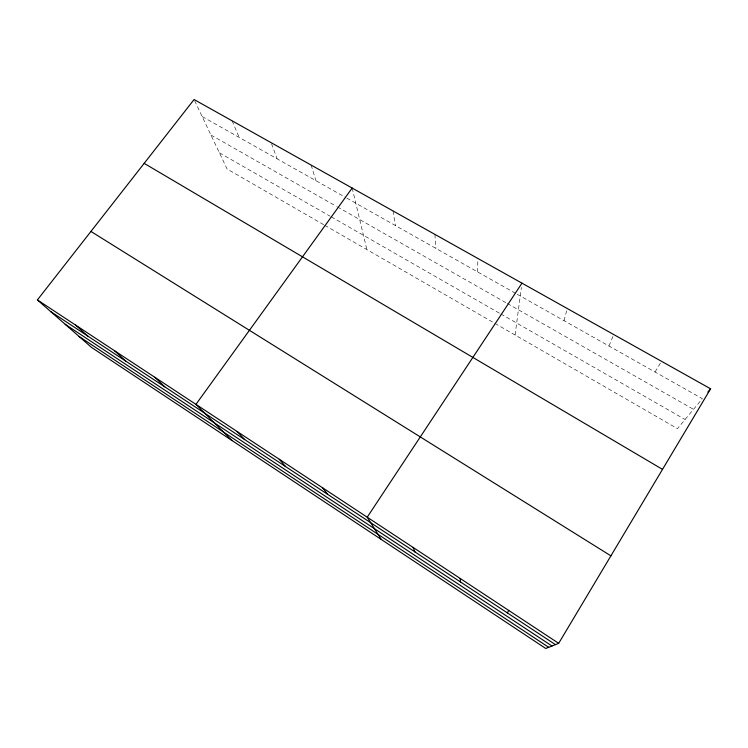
<?xml version="1.0" encoding="UTF-8"?>
<svg xmlns="http://www.w3.org/2000/svg" width="748" height="748" viewBox="0 0 748 748"><rect width="100%" height="100%" fill="white"/><g stroke="black" fill="none" stroke-linecap="round" stroke-linejoin="round"><path stroke-width="0.56" stroke-dasharray="3.74 2.81" d="M477.598 271.907L477.869 258.462M515.073 335.011L521.403 287.438M564.029 320.668L567.246 308.513M608.937 346.006L613.743 334.562M655.033 372.008L661.513 361.312M202.166 116.529L345.828 197.575M346.82 198.136L516.204 293.684M517.214 294.263L702.363 398.703L677.473 428.632L494.914 323.388M210.936 135.005L336.376 206.317M337.395 206.887L506.387 302.959M507.396 303.529L693.518 409.343M219.398 152.807L330.223 216.275M331.233 216.845L499.814 313.393M500.805 313.964L685.075 419.488M323.688 224.681L227.093 169.001L194.078 99.521M324.697 225.27L493.904 322.809M232.132 120.83L239.182 137.417M271.543 143.756L277.106 158.81M311.14 165.084L315.955 180.726M352.168 188.057L366.857 249.57M393.009 210.936L395.393 225.541M434.897 234.395L435.981 248.439"/><path stroke-width="1.12" d="M507.322 612.874L508.734 610.433M558.681 643.345L710.6 388.801L194.078 99.521L37.4 299.92L91.649 347.502L545.75 648.479L558.681 643.345L37.4 299.92M521.973 283.155L367.212 517.205L381.293 539.476M352.168 188.057L195.939 404.369L231.899 440.46M707.851 392.102L710.6 388.801M144.177 163.354L662.513 469.379M90.938 231.441L610.901 555.848M50.752 311.626L555.446 644.626M65.188 324.295L551.987 646.001M79.064 336.46L548.705 647.31M75.483 325.006L87.806 336.076M114.575 350.765L125.823 361.162M154.714 377.207L164.812 386.884M237.041 431.446L244.699 439.6M279.256 459.253L285.605 466.584M322.631 487.836L327.596 494.288M413.055 547.405L415.009 551.968M460.207 578.466L460.534 582"/></g></svg>
